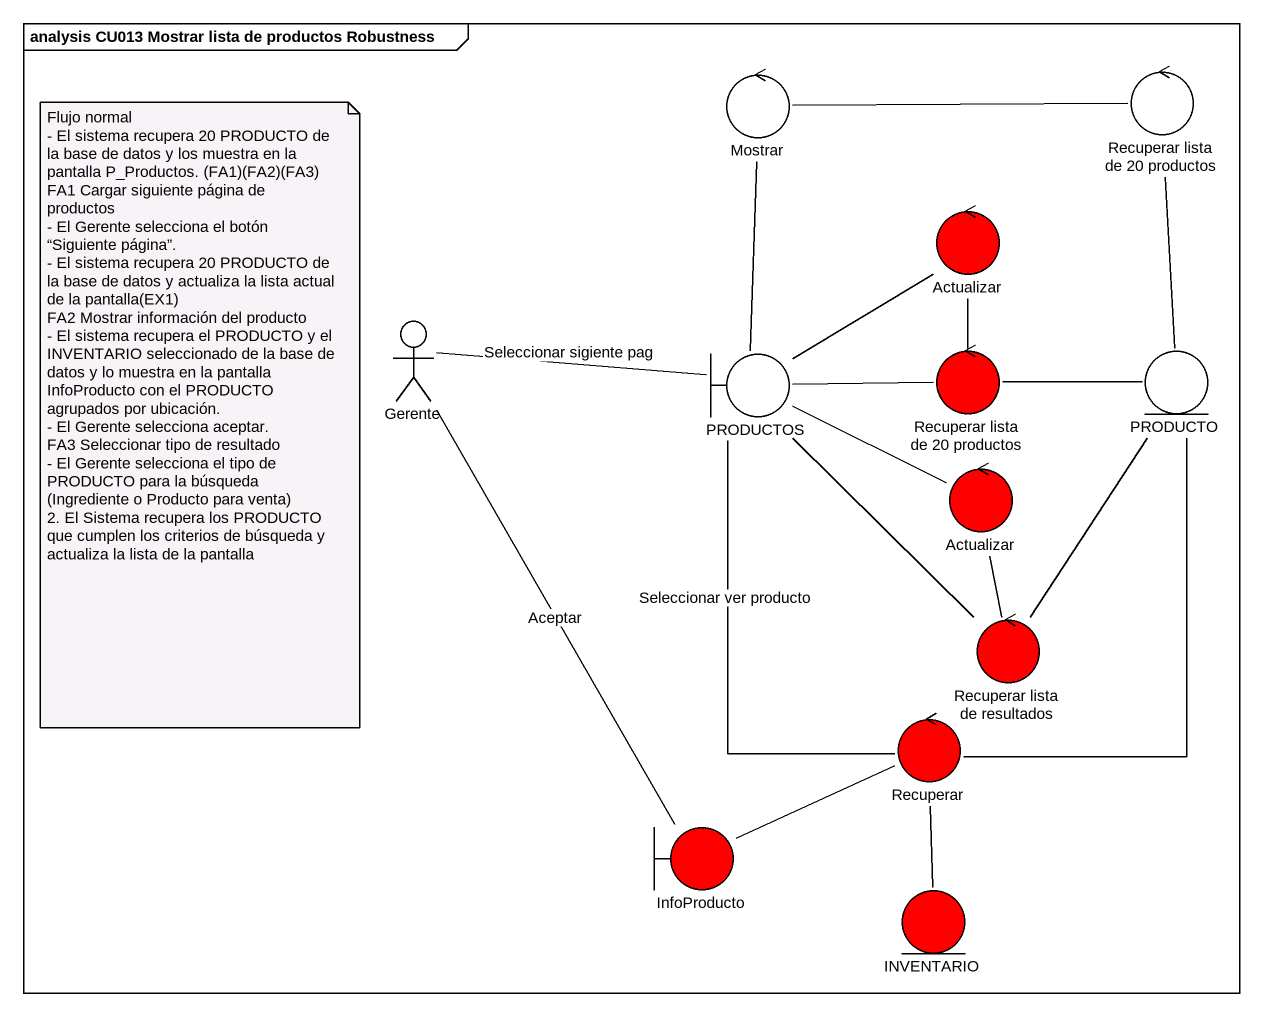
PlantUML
@startuml
mainframe analysis CU013 Mostrar lista de productos Robustness
control Mostrar
control "Recuperar lista de 20 productos" as Recuperar_lista_de_20
control Actualizar #FF0000
actor Gerente
boundary PRODUCTOS
control "Recuperar lista de 20 productos" as Recuperar_lista_de_20_2 #FF0000
entity PRODUCTO
control "Actualizar" as Actualizar_2 #FF0000
control "Recuperar lista de resultados" as Recuperar_lista_de #FF0000
control Recuperar #FF0000
boundary InfoProducto #FF0000
entity INVENTARIO #FF0000
Mostrar -- PRODUCTOS
Recuperar_lista_de_20 -left- Mostrar
Actualizar -- PRODUCTOS
Gerente -right- PRODUCTOS : Seleccionar sigiente pag
Gerente -- InfoProducto : Aceptar
PRODUCTOS -right- Recuperar_lista_de_20_2
PRODUCTOS -- Recuperar_lista_de
PRODUCTOS -- Recuperar : Seleccionar ver producto
Recuperar_lista_de_20_2 -up- Actualizar
Recuperar_lista_de_20_2 -right- PRODUCTO
PRODUCTO -up- Recuperar_lista_de_20
Actualizar_2 -left- PRODUCTOS
Recuperar_lista_de -up- PRODUCTO
Recuperar_lista_de -up- Actualizar_2
Recuperar -up- PRODUCTO
Recuperar -left- InfoProducto
Recuperar -- INVENTARIO
note as N1
  Flujo normal
  - El sistema recupera 20 PRODUCTO de la base de datos y los muestra en la pantalla P_Productos. (FA1)(FA2)(FA3)
  FA1 Cargar siguiente página de productos
  - El Gerente selecciona el botón “Siguiente página”.
  - El sistema recupera 20 PRODUCTO de la base de datos y actualiza la lista actual de la pantalla(EX1)
  FA2 Mostrar información del producto
  - El sistema recupera el PRODUCTO y el INVENTARIO seleccionado de la base de datos y lo muestra en la pantalla InfoProducto con el PRODUCTO agrupados por ubicación.
  - El Gerente selecciona aceptar.
  FA3 Seleccionar tipo de resultado
  - El Gerente selecciona el tipo de PRODUCTO para la búsqueda (Ingrediente o Producto para venta)
  2. El Sistema recupera los PRODUCTO que cumplen los criterios de búsqueda y actualiza la lista de la pantalla
end note
@enduml
